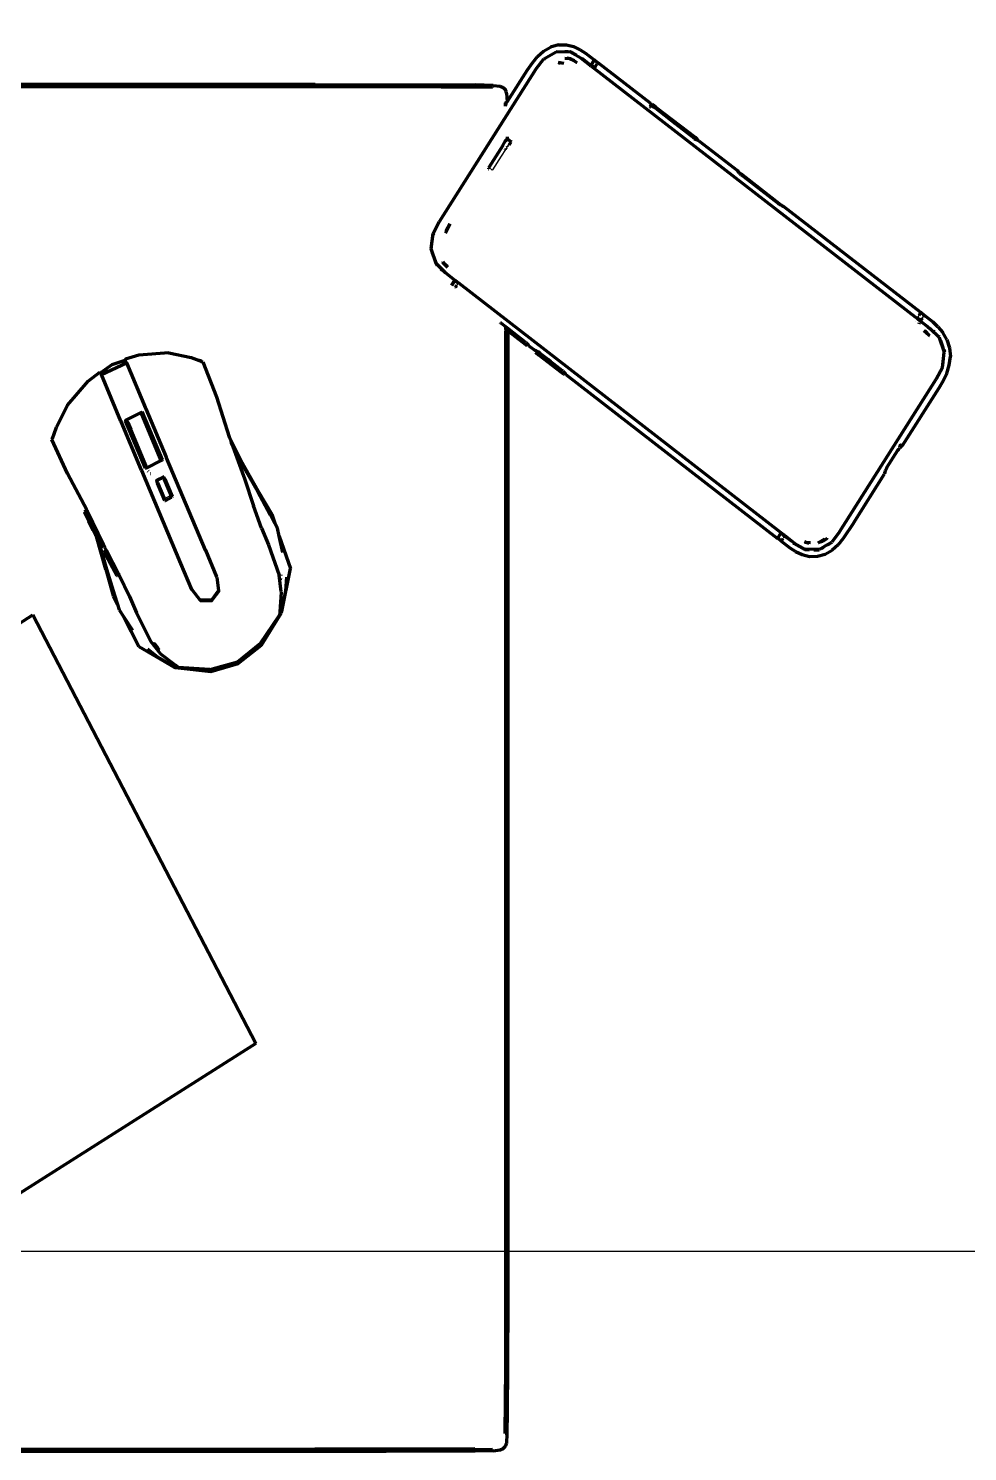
# Model space of a CAD drawing. Header units: millimetres. Extents: x 4307 to 31003, y 2809 to 20009.
# Drawn here: x 16688.7 to 16931.4, y 12435.7 to 12803.8 of the extents above; entities that cross this region are included whole.
import ezdxf

# ---------------------------------------------------------------- set-up
doc = ezdxf.new("R2010")
doc.units = ezdxf.units.MM
doc.layers.add('ProfileEdges', color=7, linetype='Continuous')

msp = doc.modelspace()

# ---------------------------------------------------------------- linework, layer by layer
for p, q in [((16825.7, 12794.67), (16826.13, 12794.62)), ((16849.63, 12783.99), (16849.67, 12783.94)), ((16849.68, 12783.9), (16849.86, 12783.7)), ((16852.3, 12782.18), (16849.79, 12784.12)), ((16856, 12779.31), (16860.64, 12775.72)), ((16812.13, 12775.05), (16812.2, 12775.11)), ((16861.43, 12775.11), (16861.6, 12774.97)), ((16807.62, 12767.87), (16812, 12774.79)), ((16812.01, 12772.51), (16810.89, 12770.73)), ((16812, 12774.85), (16812.13, 12774.99)), ((16812.14, 12772.71), (16812.01, 12772.51)), ((16812.53, 12773.33), (16812.14, 12772.71)), ((16812.28, 12775.02), (16812.52, 12774.84)), ((16812.52, 12774.84), (16812.63, 12774.75)), ((16813.13, 12774.28), (16812.53, 12773.33)), ((16813.13, 12774.37), (16813.13, 12774.28)), ((16807.67, 12767.85), (16807.62, 12767.87)), ((16807.73, 12767.81), (16807.67, 12767.85)), ((16807.73, 12767.81), (16808.56, 12767.16)), ((16810.89, 12770.73), (16808.64, 12767.18)), ((16808.64, 12767.18), (16808.56, 12767.16)), ((16796.57, 12751.34), (16797.59, 12753.27)), ((16796.54, 12751.21), (16796.57, 12751.34)), ((16798.95, 12736.62), (16799.06, 12736.8)), ((16799.35, 12737.26), (16799.73, 12737.87)), ((16918.83, 12729.57), (16918.45, 12728.96)), ((16919.31, 12730.32), (16919.27, 12730.27)), ((16919.77, 12728.84), (16920.05, 12729.3)), ((16812.08, 12726.04), (16812.05, 12726.06)), ((16812.21, 12725.94), (16812.08, 12726.04)), ((16812.32, 12725.85), (16812.21, 12725.94)), ((16812.63, 12725.61), (16812.42, 12725.78)), ((16813.85, 12724.67), (16812.63, 12725.61)), ((16813.85, 12724.67), (16817.55, 12721.8)), ((16819.75, 12720.1), (16820.72, 12719.35)), ((16819.96, 12720.44), (16819.91, 12720.44)), ((16820.04, 12720.38), (16819.96, 12720.44)), ((16820.24, 12720.3), (16820.37, 12720.25)), ((16713.74, 12718.19), (16713.72, 12718.28)), ((16737.48, 12661.95), (16713.76, 12718.21)), ((16724.99, 12719.79), (16730.75, 12718.6)), ((16732.32, 12718), (16730.75, 12718.6)), ((16733.42, 12717.6), (16732.32, 12718)), ((16733.48, 12717.55), (16733.42, 12717.6)), ((16733.63, 12717.5), (16733.48, 12717.55)), ((16737.16, 12708.58), (16733.63, 12717.5)), ((16823.48, 12717.21), (16827.18, 12714.34)), ((16707.09, 12714.86), (16707.14, 12714.79)), ((16727.94, 12665.38), (16707.11, 12714.78)), ((16827.37, 12714.71), (16827.14, 12715.02)), ((16698.79, 12706.28), (16695.92, 12700.63)), ((16713.78, 12702.55), (16713.73, 12702.41)), ((16713.97, 12702.69), (16713.78, 12702.55)), ((16713.78, 12702.55), (16713.82, 12702.47)), ((16717.73, 12704.54), (16713.97, 12702.69)), ((16717.98, 12704.62), (16717.73, 12704.54)), ((16718.11, 12704.57), (16717.98, 12704.62)), ((16695.33, 12698.92), (16695.92, 12700.63)), ((16694.83, 12697.49), (16694.88, 12697.67)), ((16694.83, 12697.49), (16695.63, 12695.69)), ((16695.63, 12695.69), (16695.94, 12695.02)), ((16695.94, 12695.02), (16698.74, 12688.76)), ((16740.94, 12697.18), (16743.5, 12691.97)), ((16742.56, 12693.44), (16741.5, 12695.63)), ((16723.02, 12691.98), (16722.87, 12691.91)), ((16723.25, 12692.1), (16723.02, 12691.98)), ((16723.23, 12692.16), (16723.25, 12692.1)), ((16703.75, 12679.26), (16698.74, 12688.76)), ((16719.04, 12689.99), (16718.95, 12690.02)), ((16721.82, 12686.93), (16721.84, 12686.88)), ((16722, 12686.75), (16723.5, 12687.54)), ((16722.19, 12686.3), (16722, 12686.75)), ((16723.5, 12687.54), (16723.68, 12687.17)), ((16723.54, 12687.74), (16723.52, 12687.79)), ((16723.7, 12687.08), (16723.68, 12687.17)), ((16725.44, 12682.99), (16723.7, 12687.08)), ((16723.92, 12682.2), (16722.19, 12686.3)), ((16748.08, 12683.91), (16747.95, 12684.12)), ((16723.92, 12682.2), (16723.95, 12682.12)), ((16723.95, 12682.19), (16723.92, 12682.2)), ((16725.44, 12682.99), (16723.95, 12682.19)), ((16723.99, 12682.03), (16724.07, 12681.85)), ((16724.03, 12681.68), (16724.01, 12681.72)), ((16724.07, 12681.85), (16725.58, 12682.6)), ((16725.59, 12682.63), (16725.44, 12682.99)), ((16725.58, 12682.6), (16725.59, 12682.63)), ((16725.78, 12682.7), (16725.71, 12682.59)), ((16725.71, 12682.59), (16725.73, 12682.55)), ((16703.22, 12678.76), (16703.8, 12679.06)), ((16703.24, 12678.73), (16703.8, 12679.06)), ((16703.24, 12678.73), (16703.28, 12678.63)), ((16703.28, 12678.63), (16704.34, 12676.46)), ((16703.8, 12679.06), (16703.83, 12679.08)), ((16703.8, 12679.06), (16703.85, 12679.05)), ((16705.41, 12674.22), (16704.34, 12676.46)), ((16751.43, 12678.1), (16751.16, 12678.01)), ((16751.18, 12677.97), (16751.43, 12678.1)), ((16751.43, 12678.1), (16751.19, 12677.95)), ((16751.47, 12678.11), (16751.43, 12678.1)), ((16751.5, 12678.09), (16751.43, 12678.1)), ((16751.56, 12678.12), (16751.5, 12678.09)), ((16705.41, 12674.22), (16705.48, 12674.1)), ((16705.48, 12674.1), (16705.51, 12674.02)), ((16705.51, 12674.02), (16705.99, 12673.04)), ((16705.64, 12674.18), (16705.58, 12674.36)), ((16705.69, 12674.63), (16705.82, 12674.27)), ((16706.11, 12672.68), (16706.2, 12672.61)), ((16706.2, 12672.61), (16706.25, 12672.43)), ((16706.25, 12672.43), (16706.49, 12672.01)), ((16884.11, 12672.51), (16883.72, 12671.9)), ((16706.62, 12671.73), (16706.5, 12671.98)), ((16706.64, 12671.68), (16706.62, 12671.73)), ((16706.64, 12671.68), (16707.57, 12669.82)), ((16708.14, 12670.11), (16707.57, 12669.82)), ((16707.57, 12669.82), (16707.59, 12669.77)), ((16708.16, 12670.07), (16707.59, 12669.77)), ((16708.8, 12668.78), (16708.36, 12668.39)), ((16708.36, 12668.39), (16708.86, 12667.4)), ((16708.8, 12668.78), (16709.13, 12667.54)), ((16708.86, 12667.4), (16709.78, 12665.67)), ((16709.78, 12665.67), (16710.68, 12663.97)), ((16710.38, 12664.76), (16709.97, 12666.03)), ((16730.4, 12659.6), (16727.94, 12665.38)), ((16708.74, 12663.89), (16708.81, 12663.66)), ((16708.79, 12664.35), (16708.88, 12664)), ((16710.7, 12663.93), (16710.68, 12663.97)), ((16711.57, 12662.3), (16710.7, 12663.93)), ((16711.57, 12662.3), (16712.03, 12662.53)), ((16712.01, 12662.58), (16711.61, 12662.38)), ((16737.9, 12658.38), (16737.42, 12661.93)), ((16738.09, 12658.17), (16737.48, 12661.95)), ((16754.04, 12661.49), (16753.98, 12661.14)), ((16730.4, 12659.6), (16730.83, 12658.52)), ((16730.83, 12658.52), (16733.05, 12655.57)), ((16731.59, 12657.67), (16730.88, 12658.56)), ((16736.06, 12655.72), (16737.94, 12658.27)), ((16736.13, 12655.54), (16738.09, 12658.17)), ((16737.87, 12658.34), (16737.82, 12658.39)), ((16737.9, 12658.38), (16737.87, 12658.34)), ((16737.94, 12658.27), (16737.87, 12658.34)), ((16754.05, 12653.49), (16755.02, 12658.34)), ((16710.55, 12657.05), (16710.91, 12657.25)), ((16710.64, 12657.05), (16710.93, 12657.21)), ((16710.93, 12657.18), (16710.64, 12657.01)), ((16710.93, 12657.18), (16710.64, 12657.05)), ((16733.05, 12655.57), (16736.13, 12655.54)), ((16733.07, 12655.94), (16733.07, 12655.87)), ((16736.02, 12655.8), (16733.07, 12655.87)), ((16733.07, 12655.87), (16733.08, 12655.76)), ((16733.08, 12655.76), (16736.06, 12655.72)), ((16736.02, 12655.8), (16735.99, 12655.88)), ((16737, 12657.15), (16736.02, 12655.8)), ((16736.06, 12655.72), (16736.02, 12655.8)), ((16754.01, 12652.83), (16754.13, 12652.96)), ((16722.23, 12643.12), (16720.96, 12645)), ((16721.09, 12644.96), (16722.49, 12643.23)), ((16722.35, 12643.66), (16721.37, 12644.88)), ((16722.1, 12643.2), (16721.87, 12643.35)), ((16722.23, 12643.12), (16722.1, 12643.2)), ((16722.8, 12642.28), (16722.23, 12643.12)), ((16722.6, 12642.89), (16722.23, 12643.12)), ((16748.65, 12644.78), (16742.7, 12639.96)), ((16725.8, 12639.17), (16726.04, 12639.03)), ((16742.7, 12639.96), (16735.53, 12638.01)), ((16726.52, 12638.65), (16726.35, 12638.62))]:
    msp.add_line(p, q)
msp.add_lwpolyline([(14569.22, 13732.12), (17092.49, 13732.12), (17092.49, 12487.45), (14569.22, 12487.45)], close=True)
at = {"layer": 'ProfileEdges', "lineweight": 211}
for p, q in [((16820.21, 12796.53), (16821.78, 12797.92)), ((16821.78, 12797.92), (16823.6, 12798.98)), ((16821.84, 12795.89), (16825.05, 12797.75)), ((16825.64, 12799.52), (16823.6, 12798.98)), ((16828.71, 12797.68), (16825.05, 12797.75)), ((16825.64, 12799.52), (16827.7, 12799.55)), ((16828.15, 12797.74), (16827.34, 12797.77)), ((16827.7, 12799.55), (16829.59, 12799.08)), ((16831.45, 12796.1), (16828.71, 12797.68)), ((16828.9, 12797.71), (16828.77, 12797.71)), ((16830.35, 12796.86), (16828.9, 12797.71)), ((16829.59, 12799.08), (16831.25, 12798.29)), ((16831.25, 12798.29), (16832.67, 12797.39)), ((16832.67, 12797.39), (16834.93, 12795.68)), ((16817.69, 12793.1), (16818.92, 12794.93)), ((16818.92, 12794.93), (16820.21, 12796.53)), ((16819.82, 12793.23), (16821.84, 12795.89)), ((16821.99, 12795.84), (16821.88, 12795.7)), ((16822.2, 12795.97), (16821.99, 12795.84)), ((16827.08, 12794.75), (16825.63, 12794.94)), ((16828.6, 12795.9), (16827.34, 12795.97)), ((16828.38, 12796), (16827.79, 12796.11)), ((16828.6, 12795.9), (16828.38, 12796)), ((16829.74, 12795.38), (16828.6, 12795.9)), ((16828.95, 12795.88), (16828.6, 12795.9)), ((16828.95, 12795.88), (16829.74, 12795.38)), ((16829.74, 12795.38), (16830.41, 12794.96)), ((16829.74, 12795.38), (16830.52, 12794.96)), ((16833.86, 12794.24), (16831.45, 12796.1)), ((16833.87, 12794.4), (16831.82, 12795.98)), ((16833.86, 12794.24), (16833.95, 12794.13)), ((16833.95, 12794.13), (16834.04, 12794.27)), ((16833.95, 12794.13), (16834.01, 12794.12)), ((16834.09, 12794.23), (16834.01, 12794.12)), ((16834.01, 12794.12), (16834.9, 12793.43)), ((16834.93, 12795.68), (16834.04, 12794.27)), ((16834.09, 12794.23), (16834.04, 12794.27)), ((16834.09, 12794.23), (16834.98, 12795.64)), ((16834.52, 12793.91), (16834.09, 12794.23)), ((16834.98, 12793.55), (16834.52, 12793.91)), ((16834.9, 12793.43), (16834.98, 12793.55)), ((16834.93, 12795.68), (16834.98, 12795.64)), ((16834.98, 12795.64), (16835.83, 12794.9)), ((16834.98, 12793.55), (16835.01, 12793.59)), ((16835.03, 12793.63), (16835.01, 12793.59)), ((16835.13, 12793.8), (16835.03, 12793.63)), ((16835.13, 12793.8), (16835.19, 12793.88)), ((16835.19, 12793.88), (16835.6, 12794.54)), ((16835.64, 12794.6), (16835.6, 12794.54)), ((16835.83, 12794.9), (16835.64, 12794.6)), ((16835.83, 12794.9), (16835.87, 12794.95)), ((16835.87, 12794.95), (16849.43, 12784.45)), ((16819.82, 12793.23), (16794.83, 12753.75)), ((16812.44, 12784.77), (16817.69, 12793.1)), ((16918.08, 12728.99), (16834.9, 12793.43)), ((16762.73, 12789.29), (16295.97, 12789.27)), ((16781.09, 12788.66), (16296.04, 12788.66)), ((16314.41, 12789.05), (16762.71, 12789.05)), ((16762.71, 12788.94), (16762.7, 12788.82)), ((16762.7, 12788.82), (16781.1, 12788.8)), ((16762.71, 12788.94), (16762.71, 12789.05)), ((16781.11, 12788.93), (16762.71, 12788.94)), ((16762.73, 12789.29), (16795.42, 12789.21)), ((16795.34, 12788.62), (16781.09, 12788.66)), ((16781.1, 12788.8), (16795.36, 12788.76)), ((16795.38, 12788.89), (16781.11, 12788.93)), ((16804.06, 12788.56), (16795.34, 12788.62)), ((16795.36, 12788.76), (16795.38, 12788.89)), ((16804.09, 12788.7), (16795.36, 12788.76)), ((16795.42, 12789.21), (16804.18, 12789.16)), ((16808.61, 12788.48), (16804.06, 12788.56)), ((16808.65, 12788.62), (16804.09, 12788.7)), ((16808.78, 12789.06), (16804.18, 12789.16)), ((16808.61, 12788.48), (16808.65, 12788.62)), ((16808.78, 12789.06), (16810.58, 12788.88)), ((16810.58, 12788.88), (16811.36, 12788.51)), ((16811.36, 12788.51), (16811.93, 12787.88)), ((16812.13, 12787.48), (16811.93, 12787.88)), ((16812.23, 12787), (16812.13, 12787.48)), ((16812.23, 12787), (16812.44, 12784.77)), ((16811.9, 12784.58), (16812.03, 12784.62)), ((16811.9, 12784.58), (16811.91, 12783.97)), ((16811.91, 12783.97), (16812.03, 12784.13)), ((16811.91, 12783.97), (16811.91, 12783.71)), ((16812.03, 12784.16), (16812.44, 12784.77)), ((16812.03, 12784.16), (16812.03, 12784.62)), ((16812.03, 12784.13), (16812.03, 12784.16)), ((16812.03, 12784.13), (16812.04, 12783.91)), ((16849.37, 12783.47), (16849.44, 12783.53)), ((16849.4, 12783.62), (16849.63, 12783.99)), ((16849.44, 12783.53), (16849.4, 12783.62)), ((16849.43, 12784.45), (16849.57, 12784.22)), ((16849.44, 12783.53), (16849.68, 12783.9)), ((16849.44, 12783.53), (16849.55, 12783.4)), ((16849.57, 12784.22), (16849.63, 12783.99)), ((16849.71, 12784.05), (16849.57, 12784.22)), ((16849.67, 12783.94), (16849.73, 12784.03)), ((16849.67, 12783.94), (16849.68, 12783.9)), ((16849.73, 12784.03), (16849.71, 12784.05)), ((16849.73, 12784.03), (16849.79, 12784.12)), ((16849.85, 12783.85), (16849.73, 12784.03)), ((16849.79, 12784.12), (16850, 12784.09)), ((16849.95, 12783.76), (16849.85, 12783.85)), ((16849.95, 12783.76), (16850.16, 12783.57)), ((16850.93, 12783.37), (16850, 12784.09)), ((16850.16, 12783.57), (16850.31, 12783.44)), ((16850.62, 12783.21), (16850.31, 12783.44)), ((16850.62, 12783.21), (16855.89, 12779.13)), ((16850.93, 12783.37), (16860.98, 12775.62)), ((16856, 12779.31), (16852.3, 12782.18)), ((16855.89, 12779.13), (16855.86, 12779.08)), ((16856, 12779.31), (16855.89, 12779.13)), ((16860.84, 12775.29), (16855.89, 12779.13)), ((16812.36, 12775.23), (16812.28, 12775.02)), ((16812.5, 12775.26), (16812.36, 12775.23)), ((16812.5, 12775.26), (16812.51, 12775.38)), ((16812.5, 12775.26), (16813.38, 12774.57)), ((16812.52, 12774.84), (16812.5, 12775.26)), ((16812.51, 12775.49), (16812.51, 12775.74)), ((16861.43, 12775.11), (16860.64, 12775.72)), ((16860.87, 12775.14), (16860.84, 12775.29)), ((16861.35, 12774.97), (16860.84, 12775.29)), ((16861.35, 12774.97), (16860.87, 12775.14)), ((16860.98, 12775.62), (16861.5, 12775.18)), ((16861.6, 12774.97), (16861.5, 12775.18)), ((16811.26, 12773.49), (16807.67, 12767.85)), ((16811.26, 12773.49), (16812, 12774.68)), ((16812, 12774.68), (16812.13, 12774.88)), ((16812, 12774.79), (16812, 12774.85)), ((16812, 12774.68), (16812, 12774.79)), ((16812.01, 12772.41), (16812.01, 12772.51)), ((16812.13, 12774.99), (16812.13, 12775.05)), ((16812.13, 12774.88), (16812.21, 12775)), ((16812.13, 12774.88), (16812.13, 12774.99)), ((16812.14, 12772.61), (16812.14, 12772.71)), ((16812.28, 12775.02), (16812.21, 12775)), ((16812.53, 12773.22), (16812.53, 12773.33)), ((16812.96, 12773.72), (16813.41, 12774.42)), ((16813.55, 12774.45), (16813.38, 12774.57)), ((16813.38, 12774.57), (16813.41, 12774.42)), ((16861.56, 12774.9), (16861.35, 12774.97)), ((16861.6, 12774.97), (16861.56, 12774.9)), ((16861.64, 12774.87), (16861.56, 12774.9)), ((16861.99, 12774.72), (16861.64, 12774.87)), ((16861.99, 12774.72), (16872.04, 12766.93)), ((16807.63, 12767.76), (16807.57, 12767.66)), ((16807.67, 12767.85), (16807.65, 12767.79)), ((16807.57, 12767.66), (16807.59, 12767.5)), ((16807.59, 12767.5), (16807.63, 12767.47)), ((16872.04, 12766.93), (16871.95, 12766.8)), ((16872.1, 12766.84), (16872.02, 12766.73)), ((16872.1, 12766.84), (16872.04, 12766.93)), ((16872.1, 12766.84), (16872.13, 12766.73)), ((16872.29, 12766.62), (16872.1, 12766.84)), ((16872.16, 12766.7), (16872.13, 12766.73)), ((16872.32, 12766.52), (16872.16, 12766.7)), ((16872.22, 12766.56), (16872.16, 12766.7)), ((16872.32, 12766.52), (16872.22, 12766.56)), ((16872.32, 12766.52), (16872.29, 12766.62)), ((16872.32, 12766.52), (16872.41, 12766.47)), ((16872.41, 12766.47), (16872.49, 12766.35)), ((16872.56, 12766.26), (16872.49, 12766.35)), ((16872.49, 12766.35), (16872.88, 12766.17)), ((16872.56, 12766.26), (16872.84, 12766)), ((16872.56, 12766.26), (16873.11, 12765.88)), ((16872.87, 12765.97), (16872.84, 12766)), ((16872.87, 12765.97), (16872.92, 12765.93)), ((16882.83, 12758.46), (16872.88, 12766.17)), ((16872.92, 12765.93), (16873.5, 12765.49)), ((16873.5, 12765.49), (16882.6, 12758.43)), ((16882.87, 12758.33), (16882.5, 12758.6)), ((16882.73, 12758.35), (16882.6, 12758.43)), ((16882.73, 12758.35), (16882.9, 12758.24)), ((16882.83, 12758.46), (16883.38, 12758.02)), ((16883.01, 12758.15), (16882.9, 12758.24)), ((16883.38, 12758.02), (16883.01, 12758.15)), ((16883.29, 12757.99), (16883.32, 12757.97)), ((16883.32, 12757.97), (16883.36, 12757.94)), ((16883.38, 12758.02), (16883.41, 12758.01)), ((16883.56, 12757.88), (16883.41, 12758.01)), ((16883.42, 12757.91), (16883.56, 12757.88)), ((16883.52, 12757.64), (16883.53, 12757.67)), ((16883.56, 12757.88), (16883.66, 12757.86)), ((16883.61, 12757.79), (16883.66, 12757.86)), ((16883.66, 12757.86), (16883.76, 12757.86)), ((16883.76, 12757.86), (16883.69, 12757.74)), ((16919.31, 12730.32), (16883.76, 12757.86)), ((16793.26, 12750.74), (16794.83, 12753.75)), ((16797.67, 12753.21), (16796.47, 12750.82)), ((16797.57, 12753.29), (16796.57, 12751.34)), ((16792.78, 12746.77), (16793.26, 12750.74)), ((16793.35, 12750.59), (16793.31, 12750.36)), ((16793.44, 12750.76), (16793.35, 12750.59)), ((16794.09, 12742.99), (16792.78, 12746.77)), ((16793.03, 12745.74), (16794.09, 12742.99)), ((16794.09, 12742.99), (16796.37, 12740.68)), ((16794.09, 12742.99), (16794.13, 12742.77)), ((16794.13, 12742.77), (16794.22, 12742.67)), ((16795.69, 12743.39), (16795.7, 12743.35)), ((16795.7, 12743.35), (16797.02, 12742.03)), ((16796.41, 12742.73), (16795.83, 12743.43)), ((16796.95, 12742.21), (16796.41, 12742.73)), ((16795.28, 12741.62), (16795.6, 12741.29)), ((16796.37, 12740.68), (16798.88, 12738.72)), ((16798.01, 12737.35), (16798.79, 12738.58)), ((16798.84, 12738.55), (16798.06, 12737.31)), ((16798.58, 12738.78), (16798.79, 12738.58)), ((16798.79, 12738.58), (16798.88, 12738.72)), ((16798.79, 12738.58), (16798.84, 12738.55)), ((16798.93, 12738.69), (16798.84, 12738.55)), ((16798.84, 12738.55), (16799.28, 12738.23)), ((16798.88, 12738.72), (16798.93, 12738.69)), ((16798.93, 12738.69), (16799.81, 12737.99)), ((16799.14, 12736.93), (16799.06, 12736.8)), ((16799.25, 12737.11), (16799.14, 12736.93)), ((16799.25, 12737.11), (16799.35, 12737.26)), ((16799.28, 12738.23), (16799.73, 12737.87)), ((16799.81, 12737.99), (16799.73, 12737.87)), ((16883.26, 12673.37), (16799.81, 12737.99)), ((16810.65, 12727.66), (16810.57, 12727.7)), ((16810.65, 12727.66), (16810.97, 12727.46)), ((16812.08, 12726.59), (16810.97, 12727.46)), ((16917.88, 12728.06), (16917.91, 12728.11)), ((16918.08, 12728.99), (16918.35, 12728.81)), ((16918.35, 12728.81), (16918.42, 12728.92)), ((16918.35, 12728.81), (16919.28, 12728.07)), ((16918.42, 12728.92), (16918.45, 12728.96)), ((16918.99, 12728.48), (16918.42, 12728.92)), ((16918.95, 12727.55), (16918.81, 12727.33)), ((16919.27, 12730.27), (16918.83, 12729.57)), ((16919.35, 12728.19), (16918.99, 12728.48)), ((16919.35, 12728.19), (16919.28, 12728.07)), ((16919.28, 12728.07), (16921.06, 12726.7)), ((16920.21, 12729.55), (16919.31, 12730.32)), ((16919.35, 12728.19), (16919.77, 12728.84)), ((16920.05, 12729.3), (16920.21, 12729.55)), ((16920.24, 12729.6), (16920.21, 12729.55)), ((16922.52, 12727.8), (16920.24, 12729.6)), ((16923.76, 12726.63), (16922.52, 12727.8)), ((16812.05, 12726.06), (16812.08, 12726.59)), ((16812.05, 12725.91), (16812.05, 12726.06)), ((16812.08, 12726.04), (16812.05, 12725.91)), ((16812.05, 12725.91), (16812.08, 12725.52)), ((16812.05, 12725.91), (16812.21, 12725.79)), ((16812.06, 12475.68), (16812.08, 12725.52)), ((16812.32, 12726.4), (16812.08, 12726.59)), ((16812.19, 12475.67), (16812.21, 12725.79)), ((16812.21, 12725.79), (16812.21, 12725.94)), ((16812.32, 12725.7), (16812.21, 12725.79)), ((16812.32, 12726.4), (16812.32, 12725.85)), ((16814.08, 12725.03), (16812.32, 12726.4)), ((16812.32, 12725.85), (16812.32, 12725.7)), ((16812.32, 12725.7), (16812.32, 12725.54)), ((16812.32, 12725.54), (16812.42, 12725.55)), ((16812.32, 12499.27), (16812.32, 12725.54)), ((16812.55, 12725.53), (16812.42, 12725.63)), ((16812.42, 12725.55), (16812.42, 12499.26)), ((16812.63, 12725.61), (16812.6, 12725.49)), ((16812.63, 12725.46), (16812.6, 12725.49)), ((16812.62, 12475.61), (16812.63, 12725.46)), ((16816.42, 12722.56), (16812.63, 12725.46)), ((16814.08, 12725.03), (16813.85, 12724.67)), ((16817.21, 12722.58), (16814.08, 12725.03)), ((16920.72, 12725.1), (16920.1, 12725.61)), ((16920.26, 12725.66), (16921.53, 12724.33)), ((16921.53, 12724.33), (16920.72, 12725.1)), ((16921.06, 12726.7), (16921.79, 12726.13)), ((16921.53, 12724.33), (16921.64, 12724.27)), ((16924.07, 12723.82), (16921.79, 12726.13)), ((16922.85, 12725.23), (16922.6, 12725.48)), ((16923.76, 12726.63), (16925.01, 12725.17)), ((16924.14, 12723.94), (16923.98, 12724.1)), ((16924.07, 12723.82), (16925.38, 12720.03)), ((16924.19, 12723.8), (16924.14, 12723.94)), ((16926.05, 12723.37), (16925.01, 12725.17)), ((16724.96, 12719.86), (16717.22, 12719.31)), ((16724.96, 12719.86), (16730.72, 12718.66)), ((16817.34, 12721.84), (16816.42, 12722.56)), ((16817.21, 12722.58), (16817.34, 12722.44)), ((16817.34, 12722.44), (16817.71, 12722.04)), ((16817.58, 12722.29), (16817.34, 12722.44)), ((16817.55, 12721.8), (16817.34, 12721.84)), ((16817.55, 12721.8), (16817.71, 12722.04)), ((16817.58, 12722.29), (16817.74, 12722.08)), ((16817.71, 12722.04), (16817.74, 12722.08)), ((16817.71, 12722.04), (16817.74, 12722)), ((16817.74, 12722.08), (16817.79, 12722.16)), ((16817.85, 12721.92), (16817.74, 12722)), ((16817.85, 12721.92), (16817.79, 12722.16)), ((16817.91, 12721.87), (16817.85, 12721.92)), ((16817.99, 12721.69), (16817.91, 12721.87)), ((16817.99, 12721.69), (16819.61, 12720.49)), ((16819.91, 12720.44), (16819.61, 12720.49)), ((16819.9, 12720.34), (16819.61, 12720.49)), ((16819.9, 12720.34), (16819.75, 12720.1)), ((16819.75, 12720.1), (16819.86, 12719.89)), ((16819.86, 12719.89), (16820.48, 12719.39)), ((16819.96, 12720.44), (16819.9, 12720.34)), ((16820.67, 12719.94), (16819.9, 12720.34)), ((16819.9, 12720.34), (16820.27, 12720.2)), ((16819.91, 12720.44), (16819.92, 12720.46)), ((16819.97, 12720.53), (16819.99, 12720.56)), ((16820.02, 12720.53), (16820, 12720.5)), ((16820.67, 12719.94), (16820.27, 12720.2)), ((16820.91, 12719.75), (16820.67, 12719.94)), ((16925.15, 12721.18), (16924.49, 12722.98)), ((16925.09, 12717.64), (16925.38, 12720.03)), ((16925.52, 12720.17), (16925.35, 12720.65)), ((16926.05, 12723.37), (16926.73, 12721.21)), ((16926.73, 12721.21), (16926.97, 12718.92)), ((16707.3, 12714.72), (16710.27, 12716.89)), ((16707.51, 12714.28), (16713.98, 12717.32)), ((16710.27, 12716.89), (16713.69, 12718.02)), ((16713.72, 12718.28), (16713.64, 12718.12)), ((16713.64, 12718.12), (16713.69, 12718.02)), ((16713.69, 12718.02), (16713.68, 12717.94)), ((16713.68, 12717.94), (16713.98, 12717.32)), ((16717.22, 12719.31), (16713.72, 12718.28)), ((16713.98, 12717.32), (16718.94, 12705.55)), ((16730.72, 12718.66), (16732.81, 12717.88)), ((16732.81, 12717.88), (16732.32, 12718)), ((16733.21, 12717.79), (16732.81, 12717.88)), ((16732.81, 12717.88), (16733.31, 12717.69)), ((16733.26, 12717.77), (16733.21, 12717.79)), ((16733.31, 12717.69), (16733.26, 12717.77)), ((16733.31, 12717.69), (16733.38, 12717.67)), ((16733.38, 12717.67), (16733.73, 12717.54)), ((16733.42, 12717.6), (16733.38, 12717.67)), ((16733.42, 12717.6), (16733.47, 12717.58)), ((16733.48, 12717.55), (16733.47, 12717.58)), ((16733.73, 12717.54), (16737.25, 12708.52)), ((16820.48, 12719.39), (16826.42, 12714.77)), ((16823.48, 12717.21), (16820.72, 12719.35)), ((16823, 12718.13), (16820.91, 12719.75)), ((16823.71, 12717.59), (16823, 12718.13)), ((16823.48, 12717.21), (16823.71, 12717.59)), ((16824.42, 12717.03), (16823.71, 12717.59)), ((16826.73, 12715.24), (16824.42, 12717.03)), ((16924.92, 12716.12), (16925.09, 12717.64)), ((16924.92, 12716.12), (16925.12, 12717.45)), ((16926.05, 12714.55), (16926.7, 12716.66)), ((16926.7, 12716.66), (16926.97, 12718.92)), ((16698.77, 12706.35), (16704.12, 12712.56)), ((16704.12, 12712.56), (16707.09, 12714.86)), ((16707.25, 12714.82), (16707.09, 12714.86)), ((16707.3, 12714.72), (16707.25, 12714.82)), ((16707.35, 12714.68), (16707.3, 12714.72)), ((16707.51, 12714.28), (16707.35, 12714.68)), ((16712.55, 12702.25), (16707.51, 12714.28)), ((16826.97, 12714.38), (16826.42, 12714.77)), ((16826.82, 12715.18), (16826.73, 12715.24)), ((16826.82, 12715.18), (16827.35, 12714.59)), ((16826.97, 12714.38), (16827.18, 12714.34)), ((16827.35, 12714.59), (16827.18, 12714.34)), ((16827.42, 12714.62), (16827.35, 12714.59)), ((16827.47, 12714.46), (16827.35, 12714.59)), ((16827.37, 12714.71), (16827.39, 12714.67)), ((16827.47, 12714.78), (16827.39, 12714.67)), ((16827.39, 12714.67), (16827.51, 12714.77)), ((16827.42, 12714.62), (16827.39, 12714.67)), ((16827.47, 12714.46), (16827.42, 12714.62)), ((16827.47, 12714.46), (16827.61, 12714.24)), ((16827.61, 12714.24), (16882.31, 12671.87)), ((16898.34, 12673.57), (16923.33, 12713.06)), ((16924.9, 12716.06), (16923.33, 12713.06)), ((16925.13, 12712.66), (16924, 12710.76)), ((16924.9, 12716.06), (16924.92, 12716.12)), ((16926.05, 12714.55), (16925.13, 12712.66)), ((16924, 12710.76), (16914.54, 12695.82)), ((16695.9, 12700.7), (16698.77, 12706.35)), ((16718.99, 12705.39), (16718.94, 12705.55)), ((16718.99, 12705.39), (16724.29, 12692.88)), ((16737.25, 12708.52), (16740.57, 12698.19)), ((16712.55, 12702.25), (16712.63, 12702.11)), ((16717.89, 12689.57), (16712.63, 12702.11)), ((16713.73, 12702.41), (16713.76, 12702.33)), ((16713.76, 12702.33), (16713.82, 12702.47)), ((16718.93, 12690.08), (16713.76, 12702.33)), ((16713.82, 12702.47), (16714.02, 12702.57)), ((16714.02, 12702.57), (16713.97, 12702.69)), ((16717.77, 12704.43), (16714.02, 12702.57)), ((16714.22, 12702.34), (16714.02, 12702.57)), ((16714.32, 12701.87), (16714.02, 12702.57)), ((16714.32, 12701.87), (16714.39, 12701.93)), ((16714.32, 12701.87), (16715.09, 12700.03)), ((16717.79, 12704.18), (16717.42, 12703.92)), ((16717.77, 12704.43), (16717.73, 12704.54)), ((16717.77, 12704.43), (16718.01, 12704.54)), ((16717.77, 12704.43), (16717.79, 12704.18)), ((16718.82, 12701.95), (16717.77, 12704.43)), ((16718.01, 12704.54), (16718.14, 12704.49)), ((16718.11, 12704.57), (16718.14, 12704.49)), ((16723.3, 12692.25), (16718.14, 12704.49)), ((16718.82, 12701.95), (16718.74, 12701.9)), ((16723, 12692.04), (16718.82, 12701.95)), ((16694.91, 12698.03), (16694.88, 12697.97)), ((16694.9, 12697.88), (16694.88, 12697.97)), ((16694.88, 12697.81), (16694.9, 12697.88)), ((16694.88, 12697.81), (16694.9, 12697.73)), ((16694.9, 12697.73), (16695.33, 12698.92)), ((16694.91, 12698.03), (16695.09, 12698.43)), ((16695.09, 12698.43), (16695.33, 12698.92)), ((16695.33, 12698.92), (16695.9, 12700.7)), ((16715.09, 12700.03), (16715.17, 12700.07)), ((16719.25, 12690.17), (16715.09, 12700.03)), ((16740.57, 12698.19), (16740.64, 12697.9)), ((16740.64, 12697.9), (16740.78, 12697.63)), ((16694.74, 12697.43), (16694.88, 12697.67)), ((16698.72, 12688.65), (16694.74, 12697.43)), ((16694.88, 12697.67), (16694.9, 12697.73)), ((16694.88, 12697.67), (16694.89, 12697.65)), ((16740.78, 12697.63), (16743.56, 12692)), ((16740.78, 12697.63), (16740.81, 12697.45)), ((16740.81, 12697.45), (16740.94, 12697.18)), ((16740.94, 12697.18), (16741.01, 12696.89)), ((16741.14, 12696.62), (16741.01, 12696.89)), ((16743.42, 12691.89), (16741.14, 12696.62)), ((16741.14, 12696.62), (16741.39, 12695.86)), ((16741.5, 12695.63), (16741.39, 12695.86)), ((16741.5, 12695.63), (16744.25, 12688.04)), ((16910.57, 12690.2), (16913.4, 12694.67)), ((16913.4, 12694.67), (16913.63, 12694.97)), ((16914.1, 12695.76), (16913.62, 12695.93)), ((16913.63, 12694.97), (16913.89, 12695.31)), ((16914.27, 12695.64), (16913.89, 12695.31)), ((16913.92, 12696.3), (16914.5, 12695.82)), ((16914.1, 12695.76), (16914.5, 12695.82)), ((16914.5, 12695.82), (16914.27, 12695.64)), ((16914.54, 12695.82), (16914.5, 12695.82)), ((16723, 12692.04), (16719.25, 12690.17)), ((16723.23, 12692.16), (16723, 12692.04)), ((16723.02, 12691.98), (16723, 12692.04)), ((16723.3, 12692.25), (16723.23, 12692.16)), ((16724.29, 12692.88), (16724.33, 12692.76)), ((16734.42, 12668.85), (16724.33, 12692.76)), ((16743.42, 12691.89), (16747.85, 12684.1)), ((16743.56, 12692), (16748.02, 12684.15)), ((16703.75, 12679.26), (16698.72, 12688.65)), ((16717.89, 12689.57), (16717.94, 12689.46)), ((16728.06, 12665.44), (16717.94, 12689.46)), ((16718.95, 12690.02), (16718.93, 12690.08)), ((16718.93, 12690.08), (16719.06, 12690.03)), ((16719.25, 12690.17), (16719.06, 12690.03)), ((16719.27, 12690.13), (16719.25, 12690.17)), ((16719.67, 12689.17), (16719.64, 12689.24)), ((16720.2, 12688.62), (16720.16, 12688.59)), ((16721.62, 12686.86), (16721.81, 12686.9)), ((16721.81, 12686.79), (16721.77, 12686.78)), ((16721.77, 12686.78), (16721.79, 12686.73)), ((16721.79, 12686.73), (16721.81, 12686.79)), ((16721.81, 12686.9), (16721.84, 12686.88)), ((16721.84, 12686.88), (16721.81, 12686.79)), ((16721.81, 12686.79), (16721.93, 12686.85)), ((16721.84, 12686.88), (16721.93, 12686.92)), ((16721.93, 12686.85), (16721.88, 12686.71)), ((16722.03, 12686.94), (16721.93, 12686.85)), ((16721.93, 12686.92), (16722.03, 12686.94)), ((16722.03, 12686.94), (16721.95, 12687.13)), ((16722.03, 12686.94), (16723.42, 12687.69)), ((16723.51, 12687.65), (16722.03, 12686.94)), ((16723.38, 12687.77), (16723.42, 12687.69)), ((16723.46, 12687.7), (16723.42, 12687.69)), ((16723.54, 12687.74), (16723.46, 12687.7)), ((16723.51, 12687.65), (16723.63, 12687.6)), ((16723.7, 12687.92), (16723.54, 12687.74)), ((16723.57, 12687.73), (16723.54, 12687.74)), ((16723.66, 12687.74), (16723.57, 12687.73)), ((16723.63, 12687.6), (16723.83, 12687.14)), ((16723.75, 12687.78), (16723.66, 12687.74)), ((16723.66, 12687.74), (16723.89, 12687.18)), ((16723.7, 12687.08), (16723.83, 12687.14)), ((16723.83, 12687.14), (16723.89, 12687.18)), ((16725.71, 12682.67), (16723.83, 12687.14)), ((16723.89, 12687.18), (16723.98, 12687.22)), ((16723.89, 12687.18), (16725.77, 12682.74)), ((16744.25, 12688.04), (16744.47, 12687.39)), ((16744.47, 12687.39), (16746.83, 12680.3)), ((16901.9, 12675.83), (16909.98, 12688.63)), ((16909.79, 12688.78), (16909.88, 12688.71)), ((16909.91, 12688.98), (16909.94, 12688.81)), ((16910.05, 12688.97), (16909.97, 12688.67)), ((16909.97, 12688.67), (16909.98, 12688.63)), ((16910.16, 12689.42), (16910.05, 12688.97)), ((16910.16, 12689.42), (16910.2, 12689.47)), ((16910.2, 12689.47), (16910.54, 12690.18)), ((16910.54, 12690.18), (16910.57, 12690.2)), ((16721.69, 12686.71), (16721.79, 12686.73)), ((16721.79, 12686.73), (16722.01, 12686.21)), ((16722.08, 12686.24), (16721.88, 12686.71)), ((16721.92, 12686.16), (16722.01, 12686.21)), ((16722.01, 12686.21), (16722.08, 12686.24)), ((16723.9, 12681.73), (16722.01, 12686.21)), ((16722.08, 12686.24), (16722.19, 12686.3)), ((16723.96, 12681.78), (16722.08, 12686.24)), ((16747.85, 12684.1), (16751.16, 12678.01)), ((16748.02, 12684.15), (16751.53, 12678.19)), ((16723.9, 12681.73), (16724.01, 12681.72)), ((16723.96, 12681.78), (16724.01, 12681.72)), ((16724.01, 12681.72), (16724.09, 12681.73)), ((16724.09, 12681.73), (16725.66, 12682.54)), ((16725.66, 12682.54), (16725.71, 12682.59)), ((16725.77, 12682.74), (16725.71, 12682.67)), ((16725.71, 12682.59), (16725.71, 12682.67)), ((16725.78, 12682.7), (16725.77, 12682.74)), ((16748.94, 12674.51), (16746.83, 12680.3)), ((16703.22, 12678.76), (16703.16, 12678.65)), ((16703.16, 12678.65), (16703.17, 12678.61)), ((16704.27, 12676.35), (16703.17, 12678.61)), ((16703.8, 12679.06), (16703.21, 12678.8)), ((16703.22, 12678.76), (16703.21, 12678.8)), ((16703.74, 12679.19), (16703.75, 12679.26)), ((16703.82, 12679.11), (16703.74, 12679.19)), ((16703.82, 12679.11), (16703.8, 12679.06)), ((16703.83, 12679.08), (16703.82, 12679.11)), ((16703.82, 12679.03), (16703.83, 12679.08)), ((16708.14, 12670.11), (16703.82, 12679.03)), ((16705.4, 12674), (16704.27, 12676.35)), ((16751.16, 12678.01), (16751.19, 12677.95)), ((16751.19, 12677.95), (16752.36, 12675.79)), ((16751.53, 12678.19), (16751.47, 12678.11)), ((16751.47, 12678.11), (16751.56, 12678.12)), ((16751.56, 12678.12), (16752.36, 12675.79)), ((16752.36, 12675.79), (16753.03, 12674.56)), ((16901.9, 12675.83), (16899.3, 12671.86)), ((16705.4, 12674), (16706.21, 12672.36)), ((16705.59, 12674.16), (16705.55, 12674.28)), ((16705.63, 12674.49), (16705.73, 12674.23)), ((16706.11, 12672.68), (16705.99, 12673.04)), ((16706.21, 12672.36), (16706.11, 12672.68)), ((16708.68, 12663.86), (16706.21, 12672.36)), ((16706.21, 12672.36), (16706.64, 12671.47)), ((16748.94, 12674.51), (16750.74, 12670.26)), ((16753.49, 12672.5), (16753.03, 12674.56)), ((16753.49, 12672.5), (16756.36, 12664.13)), ((16754.43, 12668.28), (16753.49, 12672.5)), ((16882.34, 12671.93), (16883.17, 12673.24)), ((16883.26, 12673.37), (16883.17, 12673.24)), ((16883.17, 12673.24), (16883.75, 12672.8)), ((16884.19, 12672.64), (16883.26, 12673.37)), ((16883.75, 12672.8), (16884.11, 12672.51)), ((16884.19, 12672.64), (16884.11, 12672.51)), ((16884.17, 12672.48), (16885.82, 12671.22)), ((16884.19, 12672.64), (16886.71, 12670.7)), ((16898.34, 12673.57), (16896.32, 12670.91)), ((16706.49, 12672.01), (16706.5, 12671.98)), ((16706.5, 12671.98), (16706.64, 12671.47)), ((16706.64, 12671.47), (16708.82, 12663.97)), ((16706.64, 12671.47), (16707.49, 12669.76)), ((16707.63, 12669.69), (16707.49, 12669.76)), ((16708.2, 12669.98), (16707.63, 12669.69)), ((16708.16, 12670.07), (16708.14, 12670.11)), ((16708.2, 12669.98), (16708.16, 12670.07)), ((16708.4, 12669.55), (16708.2, 12669.98)), ((16708.3, 12668.49), (16708.26, 12668.35)), ((16708.26, 12668.35), (16708.77, 12667.35)), ((16708.3, 12668.49), (16708.75, 12668.89)), ((16708.72, 12668.94), (16708.4, 12669.55)), ((16708.72, 12668.94), (16708.75, 12668.89)), ((16708.8, 12668.78), (16708.75, 12668.89)), ((16708.8, 12668.78), (16712.01, 12662.58)), ((16734.42, 12668.85), (16737.3, 12661.97)), ((16750.74, 12670.26), (16753.5, 12662.35)), ((16882.34, 12671.93), (16882.31, 12671.87)), ((16883.24, 12671.15), (16882.34, 12671.93)), ((16883.24, 12671.15), (16883.72, 12671.9)), ((16885.55, 12669.4), (16883.24, 12671.15)), ((16886.97, 12668.5), (16885.55, 12669.4)), ((16886.38, 12670.78), (16886.61, 12670.61)), ((16886.61, 12670.61), (16889.37, 12669)), ((16886.71, 12670.7), (16889.45, 12669.12)), ((16886.97, 12668.5), (16888.63, 12667.71)), ((16889.23, 12671.07), (16889.6, 12670.9)), ((16889.24, 12670.92), (16889.6, 12670.9)), ((16889.37, 12669), (16890.5, 12668.96)), ((16893.11, 12669.05), (16889.45, 12669.12)), ((16889.6, 12670.9), (16889.84, 12670.79)), ((16889.6, 12670.9), (16890.84, 12670.83)), ((16889.84, 12670.79), (16890.37, 12670.69)), ((16891.65, 12668.91), (16893.04, 12668.85)), ((16892.8, 12670.71), (16894.55, 12671.8)), ((16893.93, 12671.1), (16892.8, 12670.71)), ((16893.04, 12668.85), (16893.09, 12668.88)), ((16895.11, 12670.21), (16893.11, 12669.05)), ((16893.74, 12669.28), (16894.25, 12669.6)), ((16895.1, 12671.89), (16893.93, 12671.1)), ((16894.62, 12667.81), (16896.44, 12668.87)), ((16895.1, 12671.89), (16895.14, 12671.93)), ((16895.11, 12670.21), (16896.27, 12670.87)), ((16895.29, 12670.25), (16896.27, 12670.87)), ((16896.27, 12670.87), (16896.32, 12670.91)), ((16898.01, 12670.26), (16896.44, 12668.87)), ((16899.3, 12671.86), (16898.01, 12670.26)), ((16708.77, 12667.35), (16711.47, 12662.26)), ((16730.93, 12658.69), (16728.06, 12665.44)), ((16888.63, 12667.71), (16890.52, 12667.24)), ((16890.52, 12667.24), (16892.59, 12667.27)), ((16892.59, 12667.27), (16894.62, 12667.81)), ((16708.68, 12663.86), (16710.55, 12657.05)), ((16708.82, 12663.97), (16710.91, 12657.25)), ((16711.47, 12662.26), (16711.61, 12662.21)), ((16711.61, 12662.21), (16712.09, 12662.46)), ((16712.01, 12662.58), (16712.03, 12662.53)), ((16712.03, 12662.53), (16712.09, 12662.46)), ((16712.09, 12662.46), (16712.11, 12662.39)), ((16714.76, 12656.88), (16712.11, 12662.39)), ((16737.3, 12661.97), (16737.35, 12661.89)), ((16737.35, 12661.89), (16737.82, 12658.39)), ((16754, 12658.11), (16753.5, 12662.35)), ((16753.87, 12662.45), (16753.87, 12662.3)), ((16754.13, 12652.96), (16756.36, 12664.13)), ((16755.32, 12661.88), (16755.08, 12658.36)), ((16730.95, 12658.59), (16730.93, 12658.69)), ((16733.07, 12655.94), (16730.95, 12658.59)), ((16737.82, 12658.39), (16735.99, 12655.88)), ((16753.98, 12658.02), (16753.61, 12652.89)), ((16753.98, 12658.02), (16754.03, 12658.05)), ((16754.03, 12658.05), (16754, 12658.11)), ((16755.08, 12658.36), (16754.04, 12653.11)), ((16710.55, 12657.05), (16710.64, 12657.05)), ((16710.57, 12656.98), (16710.64, 12657.01)), ((16710.57, 12656.98), (16711.68, 12654.8)), ((16710.64, 12657.01), (16710.64, 12657.05)), ((16710.91, 12657.25), (16710.93, 12657.18)), ((16710.93, 12657.18), (16711.68, 12654.8)), ((16711.68, 12654.8), (16712.1, 12653.44)), ((16714.76, 12656.88), (16716.55, 12652.63)), ((16735.99, 12655.88), (16733.07, 12655.94)), ((16624.26, 12610.44), (16689.81, 12652.11)), ((16747.4, 12541.26), (16689.81, 12652.11)), ((16712.1, 12653.44), (16713.23, 12651.73)), ((16713.23, 12651.73), (16717.18, 12643.92)), ((16713.23, 12651.73), (16715.58, 12648.18)), ((16720.25, 12645.2), (16716.55, 12652.63)), ((16748.65, 12644.78), (16753.54, 12652.04)), ((16748.86, 12644.24), (16754.06, 12652.68)), ((16753.61, 12652.89), (16753.54, 12652.04)), ((16753.61, 12652.89), (16753.64, 12652.9)), ((16753.64, 12652.9), (16753.89, 12652.97)), ((16753.95, 12653.08), (16753.89, 12652.97)), ((16754.04, 12653.11), (16753.95, 12653.08)), ((16754.06, 12652.68), (16754.13, 12652.96)), ((16717.18, 12643.92), (16726.35, 12638.62)), ((16719.41, 12643.35), (16722, 12641.29)), ((16722.89, 12641.99), (16720.25, 12645.2)), ((16721.77, 12643.5), (16722.1, 12643.2)), ((16721.87, 12643.35), (16721.84, 12643.37)), ((16742.68, 12640), (16748.65, 12644.78)), ((16742.86, 12639.57), (16748.86, 12644.24)), ((16722, 12641.29), (16726.31, 12638.8)), ((16726.73, 12639.03), (16722.89, 12641.99)), ((16726.7, 12639.01), (16726.49, 12638.84)), ((16726.73, 12639.03), (16726.7, 12639.01)), ((16727.37, 12638.54), (16726.73, 12639.03)), ((16735.53, 12638.01), (16742.68, 12640)), ((16735.78, 12637.49), (16742.86, 12639.57)), ((16726.38, 12638.86), (16726.31, 12638.8)), ((16726.35, 12638.62), (16726.58, 12638.51)), ((16726.38, 12638.86), (16726.49, 12638.84)), ((16726.58, 12638.51), (16735.78, 12637.49)), ((16735.53, 12638.01), (16727.37, 12638.54)), ((16747.4, 12541.26), (16681.85, 12499.59)), ((16812.32, 12499.27), (16812.19, 12475.67)), ((16812.42, 12499.26), (16812.32, 12499.27)), ((16812.03, 12457.38), (16812.06, 12475.68)), ((16812.19, 12475.67), (16812.16, 12457.36)), ((16812.58, 12457.28), (16812.62, 12475.61)), ((16811.9, 12440.41), (16812.03, 12457.38)), ((16812.03, 12457.38), (16812.02, 12454.78)), ((16812.16, 12457.36), (16812.11, 12446.18)), ((16812.52, 12446.08), (16812.58, 12457.28)), ((16811.98, 12446.22), (16812.02, 12454.78)), ((16812.02, 12454.78), (16812.02, 12446.2)), ((16811.9, 12440.41), (16811.98, 12446.22)), ((16812.02, 12446.2), (16812.11, 12446.18)), ((16812.02, 12446.2), (16812.03, 12440.37)), ((16812.11, 12446.18), (16812.03, 12440.37)), ((16812.43, 12440.23), (16812.52, 12446.08)), ((16812.03, 12440.37), (16811.9, 12440.41)), ((16812.31, 12437.96), (16812.43, 12440.23)), ((16810.57, 12436.15), (16811.36, 12436.49)), ((16811.36, 12436.49), (16811.93, 12437.12)), ((16811.93, 12437.12), (16812.31, 12437.96)), ((16781.15, 12435.73), (16295.97, 12435.73)), ((16762.71, 12435.95), (16314.41, 12435.95)), ((16314.44, 12436.33), (16762.68, 12436.33)), ((16781.1, 12436.2), (16741.53, 12436.18)), ((16741.53, 12436.18), (16762.71, 12436.05)), ((16781.09, 12436.34), (16762.68, 12436.33)), ((16762.68, 12436.33), (16781.1, 12436.2)), ((16762.71, 12436.05), (16781.1, 12436.2)), ((16762.71, 12435.95), (16762.71, 12436.05)), ((16795.34, 12436.38), (16781.09, 12436.34)), ((16781.1, 12436.2), (16795.36, 12436.23)), ((16795.42, 12435.79), (16781.15, 12435.73)), ((16804.06, 12436.44), (16795.34, 12436.38)), ((16795.36, 12436.23), (16804.09, 12436.29)), ((16804.17, 12435.85), (16795.42, 12435.79)), ((16804.09, 12436.29), (16808.65, 12436.38)), ((16808.78, 12435.93), (16804.17, 12435.85)), ((16808.78, 12435.93), (16810.57, 12436.15))]:
    msp.add_line(p, q, dxfattribs=at)

doc.saveas('drawing.dxf')
